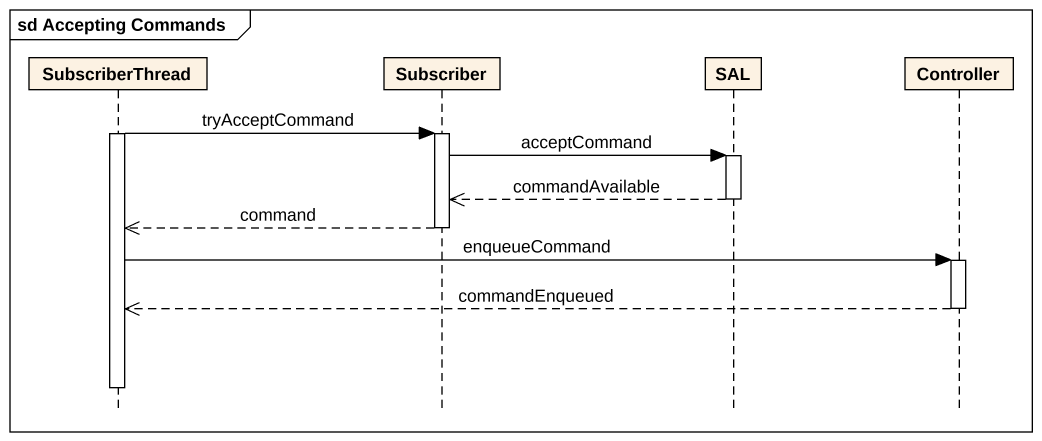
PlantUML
@startuml
mainframe sd Accepting Commands
hide footbox
participant SubscriberThread
participant Subscriber
participant SAL
participant Controller

activate SubscriberThread
SubscriberThread -> Subscriber : tryAcceptCommand
activate Subscriber
Subscriber -> SAL : acceptCommand
activate SAL
SAL -->> Subscriber : commandAvailable
deactivate SAL
Subscriber -->> SubscriberThread : command
deactivate Subscriber
SubscriberThread -> Controller : enqueueCommand
activate Controller
Controller -->> SubscriberThread : commandEnqueued
deactivate Controller
deactivate SubscriberThread
@enduml
